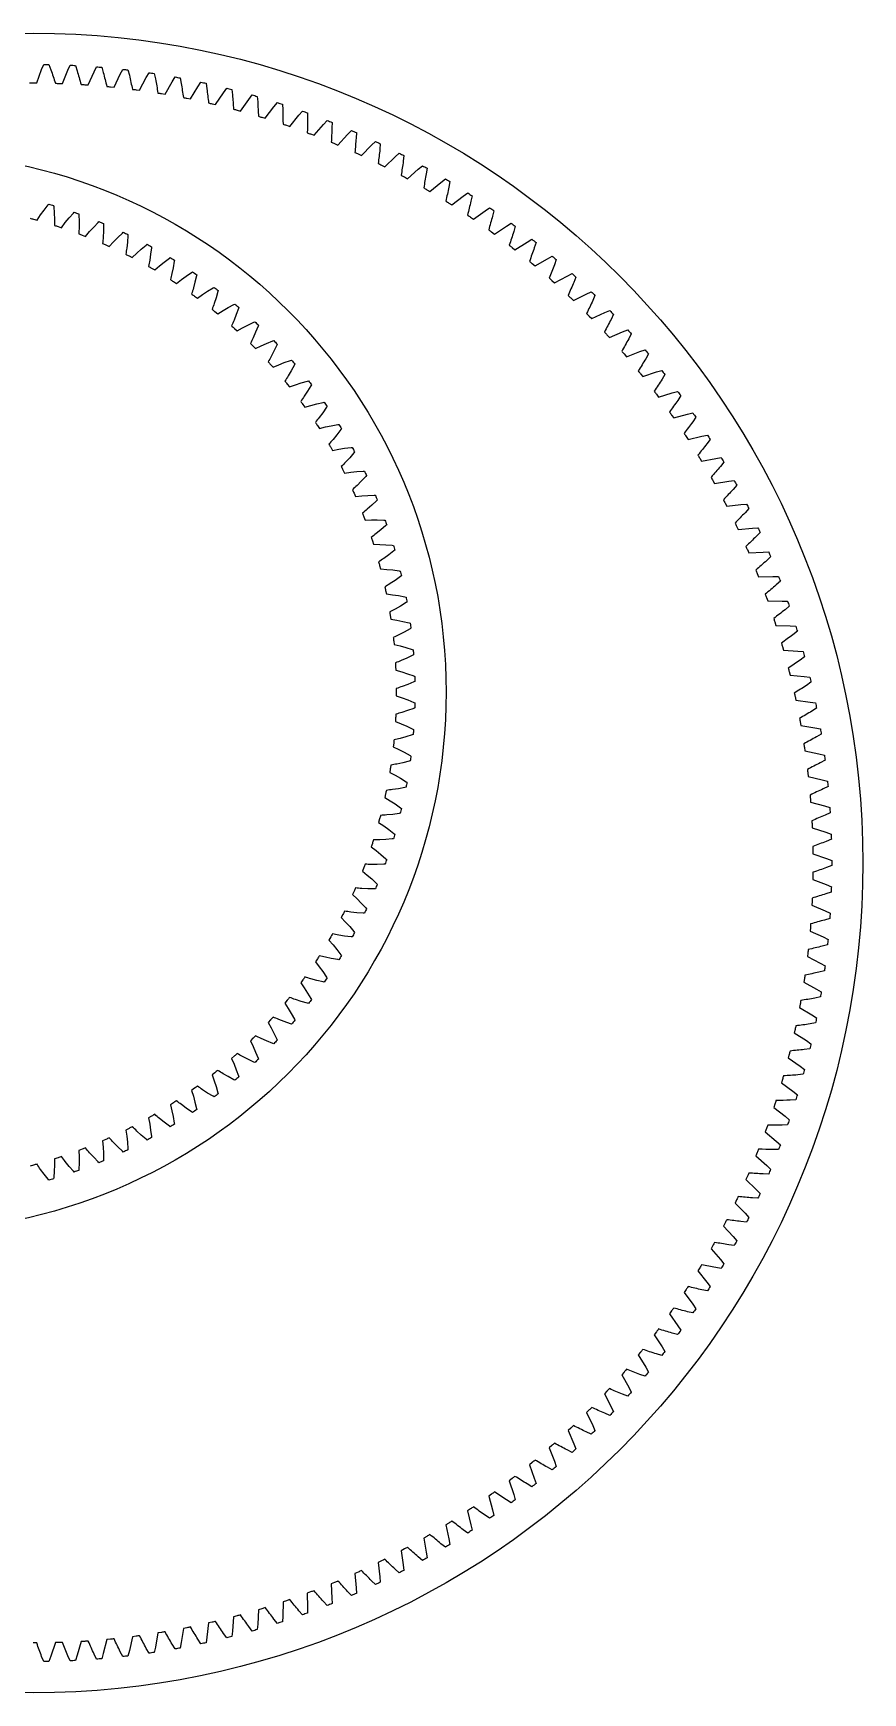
# Model space of a CAD drawing. Header units: inches. Extents: x 2 to 202, y 2 to 202.
# Drawn here: x 102 to 202, y 1.6 to 201.6 of the extents above; entities that cross this region are included whole.
import ezdxf

# ---------------------------------------------------------------- set-up
doc = ezdxf.new("R2010")
doc.units = ezdxf.units.IN
doc.header["$MEASUREMENT"] = 0

msp = doc.modelspace()

# ---------------------------------------------------------------- linework, layer by layer
for points in [[(101.62, 195.56, 0.001149), (102.05, 195.56), (102.48, 195.56), (103.07, 197.18), (103.33, 197.8), (103.33, 197.8, 0.001625), (103.95, 197.79), (104.19, 197.16, 0.001149), (104.72, 195.52, 0.001149), (105.16, 195.51), (105.59, 195.49), (106.23, 197.09), (106.51, 197.7), (106.51, 197.7, 0.001625), (107.13, 197.67), (107.34, 197.04, 0.001149), (107.83, 195.38, 0.001149), (108.26, 195.35), (108.69, 195.32), (109.39, 196.9), (109.68, 197.5), (109.68, 197.5, 0.001625), (110.31, 197.45), (110.5, 196.81, 0.001149), (110.93, 195.14, 0.001149), (111.36, 195.1), (111.79, 195.05), (112.54, 196.61), (112.85, 197.2), (112.85, 197.2, 0.001625), (113.47, 197.13), (113.64, 196.48, 0.001149), (114.02, 194.79, 0.001149), (114.45, 194.74), (114.87, 194.68), (115.68, 196.21), (116.01, 196.79), (116.01, 196.79, 0.001625), (116.63, 196.7), (116.78, 196.04, 0.001149), (117.09, 194.35, 0.001149), (117.52, 194.28), (117.95, 194.2), (118.8, 195.7), (119.15, 196.28), (119.15, 196.28, 0.001625), (119.77, 196.16), (119.89, 195.5, 0.001149), (120.15, 193.8, 0.001149), (120.58, 193.71), (121, 193.63), (121.9, 195.1), (122.27, 195.66), (122.27, 195.66, 0.001625), (122.88, 195.53), (122.99, 194.86, 0.001149), (123.19, 193.15, 0.001149), (123.61, 193.05), (124.03, 192.95), (124.98, 194.39), (125.37, 194.94), (125.37, 194.94, 0.001625), (125.98, 194.78), (126.06, 194.12, 0.001149), (126.21, 192.4, 0.001149), (126.63, 192.29), (127.04, 192.17), (128.04, 193.58), (128.45, 194.12), (128.45, 194.12, 0.001625), (129.05, 193.94), (129.11, 193.27, 0.001149), (129.2, 191.55, 0.001149), (129.61, 191.42), (130.03, 191.3), (131.07, 192.67), (131.49, 193.19), (131.49, 193.19, 0.001625), (132.09, 193), (132.13, 192.33, 0.001149), (132.16, 190.6, 0.001149), (132.57, 190.46), (132.98, 190.32), (134.07, 191.66), (134.51, 192.17), (134.51, 192.17, 0.001625), (135.1, 191.96), (135.11, 191.29, 0.001149), (135.09, 189.56, 0.001149), (135.49, 189.41), (135.9, 189.25), (137.03, 190.56), (137.49, 191.05), (137.49, 191.05, 0.001625), (138.07, 190.81), (138.06, 190.14, 0.001149), (137.98, 188.42, 0.001149), (138.38, 188.25), (138.78, 188.08), (139.95, 189.35), (140.42, 189.83), (140.42, 189.83, 0.001625), (141, 189.57), (140.97, 188.9, 0.001149), (140.83, 187.18, 0.001149), (141.23, 187), (141.62, 186.82), (142.83, 188.05), (143.32, 188.51), (143.32, 188.51, 0.001625), (143.89, 188.24), (143.84, 187.57, 0.001149), (143.64, 185.85, 0.001149), (144.03, 185.66), (144.42, 185.47), (145.67, 186.65), (146.17, 187.1), (146.17, 187.1, 0.001625), (146.73, 186.81), (146.66, 186.14, 0.001149), (146.41, 184.43, 0.001149), (146.79, 184.23), (147.17, 184.02), (148.46, 185.16), (148.98, 185.59), (148.98, 185.59, 0.001625), (149.52, 185.28), (149.43, 184.62, 0.001149), (149.12, 182.92, 0.001149), (149.5, 182.7), (149.87, 182.48), (151.2, 183.58), (151.73, 183.99), (151.73, 183.99, 0.001625), (152.27, 183.67), (152.15, 183.01, 0.001149), (151.79, 181.32, 0.001149), (152.15, 181.09), (152.52, 180.86), (153.88, 181.91), (154.43, 182.31), (154.43, 182.31, 0.001625), (154.95, 181.96), (154.81, 181.31, 0.001149), (154.4, 179.63, 0.001149), (154.76, 179.39), (155.11, 179.15), (156.51, 180.16), (157.07, 180.53), (157.07, 180.53, 0.001625), (157.58, 180.17), (157.42, 179.52, 0.001149), (156.95, 177.86, 0.001149), (157.3, 177.61), (157.65, 177.35), (159.08, 178.31), (159.65, 178.67), (159.65, 178.67, 0.001625), (160.15, 178.29), (159.97, 177.64, 0.001149), (159.44, 176, 0.001149), (159.78, 175.74), (160.12, 175.47), (161.59, 176.39), (162.17, 176.72), (162.17, 176.72, 0.001625), (162.66, 176.33), (162.45, 175.69, 0.001149), (161.87, 174.06, 0.001149), (162.21, 173.79), (162.54, 173.51), (164.03, 174.38), (164.62, 174.69), (164.62, 174.69, 0.001625), (165.1, 174.28), (164.87, 173.65, 0.001149), (164.24, 172.05, 0.001149), (164.56, 171.76), (164.88, 171.47), (166.4, 172.29), (167.01, 172.58), (167.01, 172.58, 0.001625), (167.47, 172.16), (167.22, 171.53, 0.001149), (166.53, 169.95, 0.001149), (166.85, 169.65), (167.16, 169.35), (168.71, 170.12), (169.32, 170.4), (169.32, 170.4, 0.001625), (169.76, 169.96), (169.5, 169.34, 0.001149), (168.76, 167.78, 0.001149), (169.06, 167.47), (169.37, 167.17), (170.94, 167.88), (171.56, 168.13), (171.56, 168.13, 0.001625), (171.99, 167.68), (171.7, 167.07, 0.001149), (170.91, 165.54, 0.001149), (171.21, 165.22), (171.5, 164.9), (173.09, 165.56), (173.72, 165.8), (173.72, 165.8, 0.001625), (174.14, 165.33), (173.83, 164.73, 0.001149), (172.99, 163.23, 0.001149), (173.27, 162.9), (173.55, 162.57), (175.17, 163.18), (175.81, 163.39), (175.81, 163.39, 0.001625), (176.21, 162.91), (175.88, 162.33, 0.001149), (174.99, 160.85, 0.001149), (175.26, 160.51), (175.53, 160.18), (177.17, 160.73), (177.81, 160.92), (177.81, 160.92, 0.001625), (178.19, 160.43), (177.85, 159.85, 0.001149), (176.91, 158.4, 0.001149), (177.17, 158.06), (177.43, 157.71), (179.08, 158.21), (179.73, 158.38), (179.73, 158.38, 0.001625), (180.1, 157.88), (179.74, 157.31, 0.001149), (178.75, 155.9, 0.001149), (179, 155.54), (179.25, 155.19), (180.91, 155.64), (181.57, 155.79), (181.57, 155.79, 0.001625), (181.92, 155.27), (181.54, 154.71, 0.001149), (180.5, 153.33, 0.001149), (180.74, 152.97), (180.98, 152.61), (182.66, 153), (183.32, 153.13), (183.32, 153.13, 0.001625), (183.65, 152.6), (183.25, 152.06, 0.001149), (182.17, 150.71, 0.001149), (182.4, 150.34), (182.62, 149.97), (184.32, 150.3), (184.98, 150.41), (184.98, 150.41, 0.001625), (185.29, 149.87), (184.88, 149.35, 0.001149), (183.76, 148.03, 0.001149), (183.97, 147.66), (184.18, 147.28), (185.88, 147.56), (186.55, 147.64), (186.55, 147.64, 0.001625), (186.85, 147.09), (186.41, 146.58, 0.001149), (185.25, 145.31, 0.001149), (185.45, 144.92), (185.65, 144.54), (187.36, 144.76), (188.03, 144.82), (188.03, 144.82, 0.001625), (188.31, 144.26), (187.85, 143.77, 0.001149), (186.65, 142.53, 0.001149), (186.84, 142.14), (187.02, 141.75), (188.74, 141.92), (189.41, 141.96), (189.41, 141.96, 0.001625), (189.67, 141.39), (189.2, 140.91, 0.001149), (187.96, 139.71, 0.001149), (188.13, 139.32), (188.3, 138.92), (190.03, 139.03), (190.7, 139.05), (190.7, 139.05, 0.001625), (190.94, 138.47), (190.46, 138, 0.001149), (189.17, 136.85, 0.001149), (189.33, 136.45), (189.49, 136.05), (191.22, 136.1), (191.89, 136.09), (191.89, 136.09, 0.001625), (192.11, 135.51), (191.61, 135.06, 0.001149), (190.29, 133.95, 0.001149), (190.44, 133.55), (190.58, 133.14), (192.31, 133.13), (192.98, 133.11), (192.98, 133.11, 0.001625), (193.18, 132.51), (192.67, 132.08, 0.001149), (191.31, 131.02, 0.001149), (191.45, 130.61), (191.58, 130.19), (193.3, 130.13), (193.97, 130.08), (193.97, 130.08, 0.001625), (194.16, 129.48), (193.63, 129.07, 0.001149), (192.24, 128.05, 0.001149), (192.36, 127.63), (192.48, 127.22), (194.2, 127.1), (194.87, 127.03), (194.87, 127.03, 0.001625), (195.03, 126.42), (194.49, 126.02, 0.001149), (193.06, 125.05, 0.001149), (193.17, 124.63), (193.28, 124.21), (194.99, 124.04), (195.66, 123.94), (195.66, 123.94, 0.001625), (195.8, 123.33), (195.25, 122.95, 0.001149), (193.79, 122.03, 0.001149), (193.88, 121.61), (193.98, 121.19), (195.69, 120.95), (196.35, 120.84), (196.35, 120.84, 0.001625), (196.47, 120.22), (195.91, 119.86, 0.001149), (194.42, 118.98, 0.001149), (194.5, 118.56), (194.57, 118.14), (196.28, 117.84), (196.93, 117.71), (196.93, 117.71, 0.001625), (197.04, 117.09), (196.46, 116.75, 0.001149), (194.94, 115.92, 0.001149), (195.01, 115.49), (195.07, 115.07), (196.76, 114.72), (197.42, 114.56), (197.42, 114.56, 0.001625), (197.5, 113.94), (196.91, 113.62, 0.001149), (195.37, 112.84, 0.001149), (195.42, 112.41), (195.47, 111.98), (197.15, 111.58), (197.79, 111.4), (197.79, 111.4, 0.001625), (197.86, 110.78), (197.26, 110.48, 0.001149), (195.69, 109.75, 0.001149), (195.73, 109.32), (195.76, 108.89), (197.43, 108.43), (198.07, 108.23), (198.07, 108.23, 0.001625), (198.11, 107.61), (197.5, 107.32, 0.001149), (195.91, 106.65, 0.001149), (195.93, 106.22), (195.95, 105.79), (197.6, 105.27), (198.23, 105.05), (198.23, 105.05, 0.001625), (198.26, 104.43), (197.64, 104.16, 0.001149), (196.03, 103.54, 0.001149), (196.04, 103.11), (196.04, 102.68), (197.67, 102.11), (198.3, 101.87), (198.3, 101.87, 0.001625), (198.3, 101.24), (197.67, 101, 0.001149), (196.04, 100.44, 0.001149), (196.04, 100), (196.03, 99.57), (197.64, 98.95), (198.26, 98.69), (198.26, 98.69, 0.001625), (198.23, 98.06), (197.6, 97.84, 0.001149), (195.95, 97.33, 0.001149), (195.93, 96.9), (195.91, 96.47), (197.5, 95.79), (198.11, 95.51), (198.11, 95.51, 0.001625), (198.07, 94.88), (197.43, 94.68, 0.001149), (195.76, 94.23, 0.001149), (195.73, 93.79), (195.69, 93.36), (197.26, 92.64), (197.86, 92.34), (197.86, 92.34, 0.001625), (197.79, 91.71), (197.15, 91.53, 0.001149), (195.47, 91.13, 0.001149), (195.42, 90.7), (195.37, 90.27), (196.91, 89.5), (197.5, 89.17), (197.5, 89.17, 0.001625), (197.42, 88.55), (196.76, 88.39, 0.001149), (195.07, 88.05, 0.001149), (195.01, 87.62), (194.94, 87.19), (196.46, 86.37), (197.04, 86.02), (197.04, 86.02, 0.001625), (196.93, 85.41), (196.28, 85.27, 0.001149), (194.57, 84.98, 0.001149), (194.5, 84.55), (194.42, 84.13), (195.91, 83.25), (196.47, 82.89), (196.47, 82.89, 0.001625), (196.35, 82.28), (195.69, 82.16, 0.001149), (193.98, 81.93, 0.001149), (193.88, 81.51), (193.79, 81.09), (195.25, 80.16), (195.8, 79.78), (195.8, 79.78, 0.001625), (195.66, 79.17), (194.99, 79.08, 0.001149), (193.28, 78.9, 0.001149), (193.17, 78.48), (193.06, 78.06), (194.49, 77.09), (195.03, 76.69), (195.03, 76.69, 0.001625), (194.87, 76.09), (194.2, 76.02, 0.001149), (192.48, 75.9, 0.001149), (192.36, 75.48), (192.24, 75.07), (193.63, 74.05), (194.16, 73.63), (194.16, 73.63, 0.001625), (193.97, 73.03), (193.3, 72.98, 0.001149), (191.58, 72.92, 0.001149), (191.45, 72.51), (191.31, 72.1), (192.67, 71.03), (193.18, 70.6), (193.18, 70.6, 0.001625), (192.98, 70.01), (192.31, 69.98, 0.001149), (190.58, 69.98, 0.001149), (190.44, 69.57), (190.29, 69.16), (191.61, 68.05), (192.11, 67.6), (192.11, 67.6, 0.001625), (191.89, 67.02), (191.22, 67.02, 0.001149), (189.49, 67.07, 0.001149), (189.33, 66.66), (189.17, 66.26), (190.46, 65.11), (190.94, 64.65), (190.94, 64.65, 0.001625), (190.7, 64.07), (190.03, 64.09, 0.001149), (188.3, 64.19, 0.001149), (188.13, 63.8), (187.96, 63.4), (189.2, 62.21), (189.67, 61.73), (189.67, 61.73, 0.001625), (189.41, 61.16), (188.74, 61.2, 0.001149), (187.02, 61.36, 0.001149), (186.84, 60.97), (186.65, 60.58), (187.85, 59.35), (188.31, 58.85), (188.31, 58.85, 0.001625), (188.03, 58.29), (187.36, 58.35, 0.001149), (185.65, 58.57, 0.001149), (185.45, 58.19), (185.25, 57.81), (186.41, 56.53), (186.85, 56.02), (186.85, 56.02, 0.001625), (186.55, 55.47), (185.88, 55.56, 0.001149), (184.18, 55.83, 0.001149), (183.97, 55.46), (183.76, 55.08), (184.88, 53.77), (185.29, 53.24), (185.29, 53.24, 0.001625), (184.98, 52.7), (184.32, 52.81, 0.001149), (182.62, 53.14, 0.001149), (182.4, 52.77), (182.17, 52.41), (183.25, 51.06), (183.65, 50.52), (183.65, 50.52, 0.001625), (183.32, 49.99), (182.66, 50.12, 0.001149), (180.98, 50.51, 0.001149), (180.74, 50.14), (180.5, 49.78), (181.54, 48.4), (181.92, 47.85), (181.92, 47.85, 0.001625), (181.57, 47.33), (180.91, 47.48, 0.001149), (179.25, 47.92, 0.001149), (179, 47.57), (178.75, 47.22), (179.74, 45.8), (180.1, 45.24), (180.1, 45.24, 0.001625), (179.73, 44.73), (179.08, 44.9, 0.001149), (177.43, 45.4, 0.001149), (177.17, 45.06), (176.91, 44.71), (177.85, 43.26), (178.19, 42.69), (178.19, 42.69, 0.001625), (177.81, 42.19), (177.17, 42.39, 0.001149), (175.53, 42.94, 0.001149), (175.26, 42.6), (174.99, 42.27), (175.88, 40.79), (176.21, 40.2), (176.21, 40.2, 0.001625), (175.81, 39.72), (175.17, 39.93, 0.001149), (173.55, 40.54, 0.001149), (173.27, 40.21), (172.99, 39.89), (173.83, 38.38), (174.14, 37.78), (174.14, 37.78, 0.001625), (173.72, 37.32), (173.09, 37.55, 0.001149), (171.5, 38.21, 0.001149), (171.21, 37.89), (170.91, 37.58), (171.7, 36.04), (171.99, 35.43), (171.99, 35.43, 0.001625), (171.56, 34.98), (170.94, 35.24, 0.001149), (169.37, 35.95, 0.001149), (169.06, 35.64), (168.76, 35.33), (169.5, 33.77), (169.76, 33.16), (169.76, 33.16, 0.001625), (169.32, 32.72), (168.71, 32.99, 0.001149), (167.16, 33.76, 0.001149), (166.85, 33.46), (166.53, 33.16), (167.22, 31.58), (167.47, 30.96), (167.47, 30.96, 0.001625), (167.01, 30.53), (166.4, 30.83, 0.001149), (164.88, 31.64, 0.001149), (164.56, 31.36), (164.24, 31.07), (164.87, 29.46), (165.1, 28.83), (165.1, 28.83, 0.001625), (164.62, 28.42), (164.03, 28.74, 0.001149), (162.54, 29.6, 0.001149), (162.21, 29.33), (161.87, 29.05), (162.45, 27.43), (162.66, 26.79), (162.66, 26.79, 0.001625), (162.17, 26.39), (161.59, 26.73, 0.001149), (160.12, 27.64, 0.001149), (159.78, 27.38), (159.44, 27.11), (159.97, 25.47), (160.15, 24.82), (160.15, 24.82, 0.001625), (159.65, 24.45), (159.08, 24.8, 0.001149), (157.65, 25.76, 0.001149), (157.3, 25.51), (156.95, 25.26), (157.42, 23.6), (157.58, 22.94), (157.58, 22.94, 0.001625), (157.07, 22.59), (156.51, 22.96, 0.001149), (155.11, 23.97, 0.001149), (154.76, 23.72), (154.4, 23.48), (154.81, 21.81), (154.95, 21.15), (154.95, 21.15, 0.001625), (154.43, 20.81), (153.88, 21.2, 0.001149), (152.52, 22.26, 0.001149), (152.15, 22.02), (151.79, 21.8), (152.15, 20.11), (152.27, 19.45), (152.27, 19.45, 0.001625), (151.73, 19.12), (151.2, 19.53, 0.001149), (149.87, 20.63, 0.001149), (149.5, 20.41), (149.12, 20.19), (149.43, 18.5), (149.52, 17.83), (149.52, 17.83, 0.001625), (148.98, 17.52), (148.46, 17.95, 0.001149), (147.17, 19.09, 0.001149), (146.79, 18.89), (146.41, 18.68), (146.66, 16.97), (146.73, 16.31), (146.73, 16.31, 0.001625), (146.17, 16.02), (145.67, 16.46, 0.001149), (144.42, 17.65, 0.001149), (144.03, 17.45), (143.64, 17.26), (143.84, 15.55), (143.89, 14.88), (143.89, 14.88, 0.001625), (143.32, 14.61), (142.83, 15.07, 0.001149), (141.62, 16.29, 0.001149), (141.23, 16.11), (140.83, 15.93), (140.97, 14.21), (141, 13.54), (141, 13.54, 0.001625), (140.42, 13.29), (139.95, 13.76, 0.001149), (138.78, 15.03, 0.001149), (138.38, 14.86), (137.98, 14.7), (138.06, 12.97), (138.07, 12.3), (138.07, 12.3, 0.001625), (137.49, 12.07), (137.03, 12.56, 0.001149), (135.9, 13.86, 0.001149), (135.49, 13.71), (135.09, 13.56), (135.11, 11.83), (135.1, 11.16), (135.1, 11.16, 0.001625), (134.51, 10.95), (134.07, 11.45, 0.001149), (132.98, 12.79, 0.001149), (132.57, 12.65), (132.16, 12.51), (132.13, 10.79), (132.09, 10.12), (132.09, 10.12, 0.001625), (131.49, 9.92), (131.07, 10.44, 0.001149), (130.03, 11.82, 0.001149), (129.61, 11.69), (129.2, 11.56), (129.11, 9.84), (129.05, 9.17), (129.05, 9.17, 0.001625), (128.45, 9), (128.04, 9.53, 0.001149), (127.04, 10.94, 0.001149), (126.63, 10.83), (126.21, 10.72), (126.06, 9), (125.98, 8.33), (125.98, 8.33, 0.001625), (125.37, 8.18), (124.98, 8.72, 0.001149), (124.03, 10.16, 0.001149), (123.61, 10.06), (123.19, 9.97), (122.99, 8.25), (122.88, 7.59), (122.88, 7.59, 0.001625), (122.27, 7.46), (121.9, 8.02, 0.001149), (121, 9.49, 0.001149), (120.58, 9.4), (120.15, 9.32), (119.89, 7.61), (119.77, 6.95), (119.77, 6.95, 0.001625), (119.15, 6.84), (118.8, 7.41, 0.001149), (117.95, 8.91, 0.001149), (117.52, 8.84), (117.09, 8.77), (116.78, 7.07), (116.63, 6.42), (116.63, 6.42, 0.001625), (116.01, 6.33), (115.68, 6.91, 0.001149), (114.87, 8.44, 0.001149), (114.45, 8.38), (114.02, 8.32), (113.64, 6.64), (113.47, 5.99), (113.47, 5.99, 0.001625), (112.85, 5.92), (112.54, 6.51, 0.001149), (111.79, 8.06, 0.001149), (111.36, 8.02), (110.93, 7.98), (110.5, 6.31), (110.31, 5.66), (110.31, 5.66, 0.001625), (109.68, 5.61), (109.39, 6.21, 0.001149), (108.69, 7.79, 0.001149), (108.26, 7.76), (107.83, 7.74), (107.34, 6.08), (107.13, 5.44), (107.13, 5.44, 0.001625), (106.51, 5.41), (106.23, 6.02, 0.001149), (105.59, 7.62, 0.001149), (105.16, 7.61), (104.72, 7.6), (104.19, 5.96), (103.95, 5.33), (103.95, 5.33, 0.001625), (103.33, 5.32), (103.07, 5.94, 0.001149), (102.48, 7.56, 0.001149), (102.05, 7.56)], [(101.67, 179.25, 0.001858), (102.09, 179.14), (102.51, 179.02), (102.93, 179.65), (103.36, 180.23), (103.84, 180.86), (103.92, 180.96), (103.92, 180.96, 0.002475), (104.51, 180.79), (104.52, 180.66), (104.59, 179.87), (104.62, 179.15, 0.001858), (104.63, 178.39, 0.001858), (105.05, 178.26), (105.47, 178.12), (105.92, 178.73), (106.37, 179.29), (106.89, 179.88), (106.98, 179.98), (106.98, 179.98, 0.002475), (107.55, 179.78), (107.56, 179.65), (107.58, 178.86), (107.58, 178.14, 0.001858), (107.55, 177.38, 0.001858), (107.96, 177.23), (108.37, 177.07), (108.85, 177.65), (109.34, 178.19), (109.88, 178.76), (109.98, 178.85), (109.98, 178.85, 0.002475), (110.54, 178.62), (110.54, 178.48), (110.52, 177.69), (110.48, 176.97, 0.001858), (110.42, 176.22, 0.001858), (110.82, 176.05), (111.22, 175.87), (111.73, 176.42), (112.24, 176.93), (112.82, 177.47), (112.91, 177.56), (112.91, 177.56, 0.002475), (113.46, 177.3), (113.45, 177.17), (113.4, 176.38), (113.32, 175.66, 0.001858), (113.21, 174.91, 0.001858), (113.6, 174.72), (113.99, 174.51), (114.54, 175.04), (115.07, 175.53), (115.68, 176.03), (115.78, 176.12), (115.78, 176.12, 0.002475), (116.31, 175.83), (116.3, 175.7), (116.2, 174.91), (116.09, 174.2, 0.001858), (115.94, 173.46, 0.001858), (116.32, 173.24), (116.7, 173.02), (117.27, 173.52), (117.83, 173.97), (118.46, 174.45), (118.56, 174.53), (118.56, 174.53, 0.002475), (119.08, 174.21), (119.06, 174.08), (118.92, 173.3), (118.77, 172.6, 0.001858), (118.58, 171.86, 0.001858), (118.95, 171.63), (119.32, 171.39), (119.91, 171.86), (120.5, 172.28), (121.15, 172.72), (121.26, 172.79), (121.26, 172.79, 0.002475), (121.76, 172.45), (121.73, 172.32), (121.55, 171.55), (121.37, 170.86, 0.001858), (121.14, 170.13, 0.001858), (121.5, 169.88), (121.85, 169.62), (122.47, 170.05), (123.07, 170.45), (123.75, 170.86), (123.86, 170.92), (123.86, 170.92, 0.002475), (124.35, 170.55), (124.31, 170.43), (124.09, 169.67), (123.87, 168.98, 0.001858), (123.61, 168.27, 0.001858), (123.95, 168), (124.29, 167.72), (124.93, 168.12), (125.55, 168.49), (126.25, 168.86), (126.37, 168.92), (126.37, 168.92, 0.002475), (126.83, 168.52), (126.79, 168.4), (126.53, 167.65), (126.27, 166.98, 0.001858), (125.97, 166.28, 0.001858), (126.3, 165.99), (126.62, 165.7), (127.28, 166.07), (127.92, 166.39), (128.64, 166.73), (128.76, 166.78), (128.76, 166.78, 0.002475), (129.2, 166.37), (129.15, 166.24), (128.86, 165.51), (128.56, 164.85, 0.001858), (128.23, 164.17, 0.001858), (128.54, 163.87), (128.85, 163.55), (129.52, 163.89), (130.18, 164.18), (130.92, 164.48), (131.04, 164.53), (131.04, 164.53, 0.002475), (131.46, 164.09), (131.4, 163.97), (131.07, 163.25), (130.74, 162.61, 0.001858), (130.37, 161.95, 0.001858), (130.66, 161.62), (130.96, 161.3), (131.65, 161.6), (132.32, 161.86), (133.07, 162.11), (133.2, 162.15), (133.2, 162.15, 0.002475), (133.59, 161.69), (133.53, 161.58), (133.16, 160.88), (132.8, 160.25, 0.001858), (132.39, 159.62, 0.001858), (132.67, 159.28), (132.95, 158.93), (133.65, 159.2), (134.34, 159.42), (135.1, 159.64), (135.23, 159.67), (135.23, 159.67, 0.002475), (135.6, 159.19), (135.53, 159.08), (135.12, 158.4), (134.73, 157.8, 0.001858), (134.29, 157.18, 0.001858), (134.55, 156.83), (134.81, 156.47), (135.53, 156.69), (136.23, 156.88), (136.99, 157.06), (137.12, 157.09), (137.12, 157.09, 0.002475), (137.47, 156.59), (137.4, 156.48), (136.95, 155.82), (136.53, 155.24, 0.001858), (136.06, 154.65, 0.001858), (136.3, 154.28), (136.54, 153.91), (137.27, 154.1), (137.98, 154.25), (138.75, 154.39), (138.88, 154.41), (138.88, 154.41, 0.002475), (139.2, 153.89), (139.12, 153.78), (138.65, 153.15), (138.19, 152.59, 0.001858), (137.69, 152.02, 0.001858), (137.91, 151.65), (138.13, 151.27), (138.87, 151.41), (139.59, 151.53), (140.37, 151.62), (140.5, 151.64), (140.5, 151.64, 0.002475), (140.79, 151.11), (140.71, 151), (140.2, 150.4), (139.71, 149.86, 0.001858), (139.19, 149.32, 0.001858), (139.39, 148.93), (139.59, 148.54), (140.33, 148.65), (141.05, 148.72), (141.84, 148.78), (141.97, 148.79), (141.97, 148.79, 0.002475), (142.23, 148.24), (142.14, 148.14), (141.6, 147.57), (141.09, 147.06, 0.001858), (140.54, 146.54, 0.001858), (140.72, 146.14), (140.89, 145.74), (141.65, 145.81), (142.37, 145.85), (143.16, 145.87), (143.29, 145.87), (143.29, 145.87, 0.002475), (143.52, 145.3), (143.43, 145.21), (142.86, 144.66), (142.32, 144.18, 0.001858), (141.74, 143.7, 0.001858), (141.9, 143.29), (142.06, 142.88), (142.81, 142.91), (143.53, 142.91), (144.32, 142.88), (144.45, 142.88), (144.45, 142.88, 0.002475), (144.66, 142.31), (144.56, 142.22), (143.96, 141.7), (143.4, 141.25, 0.001858), (142.79, 140.79, 0.001858), (142.93, 140.38), (143.07, 139.96), (143.82, 139.95), (144.54, 139.91), (145.33, 139.85), (145.46, 139.83), (145.46, 139.83, 0.002475), (145.63, 139.25), (145.53, 139.17), (144.91, 138.68), (144.32, 138.26, 0.001858), (143.69, 137.84, 0.001858), (143.81, 137.42), (143.92, 136.99), (144.67, 136.94), (145.39, 136.87), (146.17, 136.76), (146.3, 136.74), (146.3, 136.74, 0.002475), (146.45, 136.15), (146.34, 136.07), (145.69, 135.62), (145.09, 135.23, 0.001858), (144.44, 134.84, 0.001858), (144.53, 134.41), (144.62, 133.98), (145.37, 133.89), (146.08, 133.78), (146.86, 133.63), (146.99, 133.61), (146.99, 133.61, 0.002475), (147.1, 133.01), (146.99, 132.94), (146.32, 132.52), (145.69, 132.16, 0.001858), (145.02, 131.81, 0.001858), (145.09, 131.38), (145.16, 130.94), (145.9, 130.81), (146.61, 130.67), (147.38, 130.48), (147.5, 130.44), (147.5, 130.44, 0.002475), (147.58, 129.84), (147.47, 129.77), (146.78, 129.39), (146.13, 129.07, 0.001858), (145.45, 128.75, 0.001858), (145.5, 128.31), (145.54, 127.88), (146.28, 127.71), (146.97, 127.52), (147.73, 127.29), (147.86, 127.25), (147.86, 127.25, 0.002475), (147.9, 126.65), (147.79, 126.59), (147.07, 126.24), (146.42, 125.95, 0.001858), (145.71, 125.67, 0.001858), (145.74, 125.23), (145.76, 124.8), (146.49, 124.59), (147.17, 124.37), (147.92, 124.1), (148.04, 124.05), (148.04, 124.05, 0.002475), (148.06, 123.45), (147.93, 123.39), (147.21, 123.08), (146.53, 122.83, 0.001858), (145.82, 122.58, 0.001858), (145.82, 122.15), (145.82, 121.71), (146.53, 121.46), (147.21, 121.21), (147.93, 120.9), (148.06, 120.85), (148.06, 120.85, 0.002475), (148.04, 120.24), (147.92, 120.19), (147.17, 119.92), (146.49, 119.7, 0.001858), (145.76, 119.5, 0.001858), (145.74, 119.06), (145.71, 118.62), (146.42, 118.34), (147.07, 118.05), (147.79, 117.7), (147.9, 117.64), (147.9, 117.64, 0.002475), (147.86, 117.04), (147.73, 117), (146.97, 116.77), (146.28, 116.58, 0.001858), (145.54, 116.41, 0.001858), (145.5, 115.98), (145.45, 115.54), (146.13, 115.23), (146.78, 114.9), (147.47, 114.52), (147.58, 114.45), (147.58, 114.45, 0.002475), (147.5, 113.85), (147.38, 113.82), (146.61, 113.63), (145.9, 113.48, 0.001858), (145.16, 113.35, 0.001858), (145.09, 112.92), (145.02, 112.48), (145.69, 112.13), (146.32, 111.77), (146.99, 111.35), (147.1, 111.28), (147.1, 111.28, 0.002475), (146.99, 110.69), (146.86, 110.66), (146.08, 110.51), (145.37, 110.4, 0.001858), (144.62, 110.31, 0.001858), (144.53, 109.88), (144.44, 109.45), (145.09, 109.06), (145.69, 108.67), (146.34, 108.22), (146.45, 108.14), (146.45, 108.14, 0.002475), (146.3, 107.55), (146.17, 107.53), (145.39, 107.42), (144.67, 107.35, 0.001858), (143.92, 107.3, 0.001858), (143.81, 106.88), (143.69, 106.45), (144.32, 106.03), (144.91, 105.61), (145.53, 105.12), (145.63, 105.04), (145.63, 105.04, 0.002475), (145.46, 104.46), (145.33, 104.45), (144.54, 104.38), (143.82, 104.34, 0.001858), (143.07, 104.33, 0.001858), (142.93, 103.91), (142.79, 103.5), (143.4, 103.05), (143.96, 102.59), (144.56, 102.07), (144.66, 101.99), (144.66, 101.99, 0.002475), (144.45, 101.41), (144.32, 101.41), (143.53, 101.38), (142.81, 101.38, 0.001858), (142.06, 101.41, 0.001858), (141.9, 101), (141.74, 100.59), (142.32, 100.11), (142.86, 99.63), (143.43, 99.08), (143.52, 98.99), (143.52, 98.99, 0.002475), (143.29, 98.43), (143.16, 98.43), (142.37, 98.44), (141.65, 98.48, 0.001858), (140.89, 98.55, 0.001858), (140.72, 98.15), (140.54, 97.75), (141.09, 97.24), (141.6, 96.73), (142.14, 96.15), (142.23, 96.05), (142.23, 96.05, 0.002475), (141.97, 95.5), (141.84, 95.51), (141.05, 95.57), (140.33, 95.64, 0.001858), (139.59, 95.75, 0.001858), (139.39, 95.36), (139.19, 94.97), (139.71, 94.43), (140.2, 93.89), (140.71, 93.29), (140.79, 93.19), (140.79, 93.19, 0.002475), (140.5, 92.65), (140.37, 92.67), (139.59, 92.76), (138.87, 92.88, 0.001858), (138.13, 93.03, 0.001858), (137.91, 92.65), (137.69, 92.27), (138.19, 91.7), (138.65, 91.14), (139.12, 90.51), (139.2, 90.4), (139.2, 90.4, 0.002475), (138.88, 89.88), (138.75, 89.91), (137.98, 90.04), (137.27, 90.19, 0.001858), (136.54, 90.38, 0.001858), (136.3, 90.01), (136.06, 89.65), (136.53, 89.05), (136.95, 88.47), (137.4, 87.81), (137.47, 87.7), (137.47, 87.7, 0.002475), (137.12, 87.2), (136.99, 87.23), (136.23, 87.41), (135.53, 87.6, 0.001858), (134.81, 87.82, 0.001858), (134.55, 87.47), (134.29, 87.11), (134.73, 86.5), (135.12, 85.89), (135.53, 85.21), (135.6, 85.1), (135.6, 85.1, 0.002475), (135.23, 84.62), (135.1, 84.65), (134.34, 84.87), (133.65, 85.1, 0.001858), (132.95, 85.36, 0.001858), (132.67, 85.02), (132.39, 84.68), (132.8, 84.04), (133.16, 83.41), (133.53, 82.72), (133.59, 82.6), (133.59, 82.6, 0.002475), (133.2, 82.14), (133.07, 82.18), (132.32, 82.44), (131.65, 82.7, 0.001858), (130.96, 82.99, 0.001858), (130.66, 82.67), (130.37, 82.34), (130.74, 81.68), (131.07, 81.04), (131.4, 80.33), (131.46, 80.2), (131.46, 80.2, 0.002475), (131.04, 79.76), (130.92, 79.81), (130.18, 80.11), (129.52, 80.4, 0.001858), (128.85, 80.74, 0.001858), (128.54, 80.43), (128.23, 80.12), (128.56, 79.44), (128.86, 78.78), (129.15, 78.05), (129.2, 77.93), (129.2, 77.93, 0.002475), (128.76, 77.51), (128.64, 77.56), (127.92, 77.9), (127.28, 78.23, 0.001858), (126.62, 78.59, 0.001858), (126.3, 78.3), (125.97, 78.01), (126.27, 77.31), (126.53, 76.64), (126.79, 75.89), (126.83, 75.77), (126.83, 75.77, 0.002475), (126.37, 75.37), (126.25, 75.43), (125.55, 75.81), (124.93, 76.17, 0.001858), (124.29, 76.57, 0.001858), (123.95, 76.29), (123.61, 76.02), (123.87, 75.31), (124.09, 74.63), (124.31, 73.87), (124.35, 73.74), (124.35, 73.74, 0.002475), (123.86, 73.37), (123.75, 73.44), (123.07, 73.84), (122.47, 74.24, 0.001858), (121.85, 74.67, 0.001858), (121.5, 74.41), (121.14, 74.16), (121.37, 73.44), (121.55, 72.74), (121.73, 71.97), (121.76, 71.84), (121.76, 71.84, 0.002475), (121.26, 71.5), (121.15, 71.57), (120.5, 72.01), (119.91, 72.44, 0.001858), (119.32, 72.9, 0.001858), (118.95, 72.66), (118.58, 72.43), (118.77, 71.69), (118.92, 70.99), (119.06, 70.21), (119.08, 70.08), (119.08, 70.08, 0.002475), (118.56, 69.76), (118.46, 69.84), (117.83, 70.32), (117.27, 70.77, 0.001858), (116.7, 71.27, 0.001858), (116.32, 71.05), (115.94, 70.83), (116.09, 70.09), (116.2, 69.38), (116.3, 68.6), (116.31, 68.46), (116.31, 68.46, 0.002475), (115.78, 68.17), (115.68, 68.26), (115.07, 68.77), (114.54, 69.25, 0.001858), (113.99, 69.78, 0.001858), (113.6, 69.58), (113.21, 69.38), (113.32, 68.63), (113.4, 67.91), (113.45, 67.13), (113.46, 66.99), (113.46, 66.99, 0.002475), (112.91, 66.73), (112.82, 66.82), (112.24, 67.36), (111.73, 67.87, 0.001858), (111.22, 68.43, 0.001858), (110.82, 68.25), (110.42, 68.07), (110.48, 67.32), (110.52, 66.6), (110.54, 65.81), (110.54, 65.67), (110.54, 65.67, 0.002475), (109.98, 65.44), (109.88, 65.54), (109.34, 66.11), (108.85, 66.64, 0.001858), (108.37, 67.22, 0.001858), (107.96, 67.06), (107.55, 66.91), (107.58, 66.15), (107.58, 65.43), (107.56, 64.64), (107.55, 64.51), (107.55, 64.51, 0.002475), (106.98, 64.31), (106.89, 64.41), (106.37, 65), (105.92, 65.57, 0.001858), (105.47, 66.17, 0.001858), (105.05, 66.03), (104.63, 65.9), (104.62, 65.14), (104.59, 64.42), (104.52, 63.64), (104.51, 63.5), (104.51, 63.5, 0.002475), (103.92, 63.33), (103.84, 63.44), (103.36, 64.06), (102.93, 64.64, 0.001858), (102.51, 65.27, 0.001858), (102.09, 65.16), (101.67, 65.04)]]:
    msp.add_lwpolyline(points, format="xyb")
for centre, radius in [((102.05, 101.56), 100), ((86.82, 122.15), 65)]:
    msp.add_circle(centre, radius)

doc.saveas('drawing.dxf')
